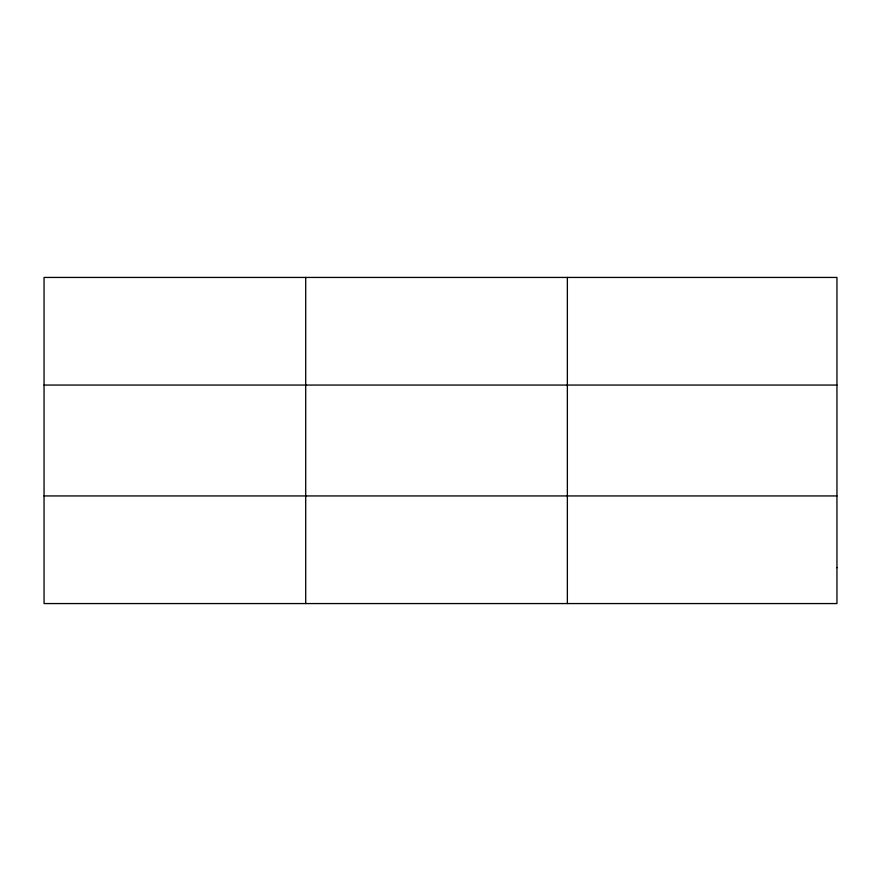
<?xml version="1.0" encoding="UTF-8"?>
<svg xmlns="http://www.w3.org/2000/svg" width="881" height="881" viewBox="0 0 881 881"><rect width="100%" height="100%" fill="white"/><g stroke="black" fill="none" stroke-linecap="round" stroke-linejoin="round"><path stroke-width="1.32" d="M305.707 277.438L305.707 603.562M567.364 277.438L567.364 603.562M44.05 385.063L836.95 385.063M44.05 495.937L836.95 495.937M836.95 567.694L836.95 603.562L44.05 603.562L44.05 277.438L836.95 277.438L836.95 567.694"/></g></svg>
